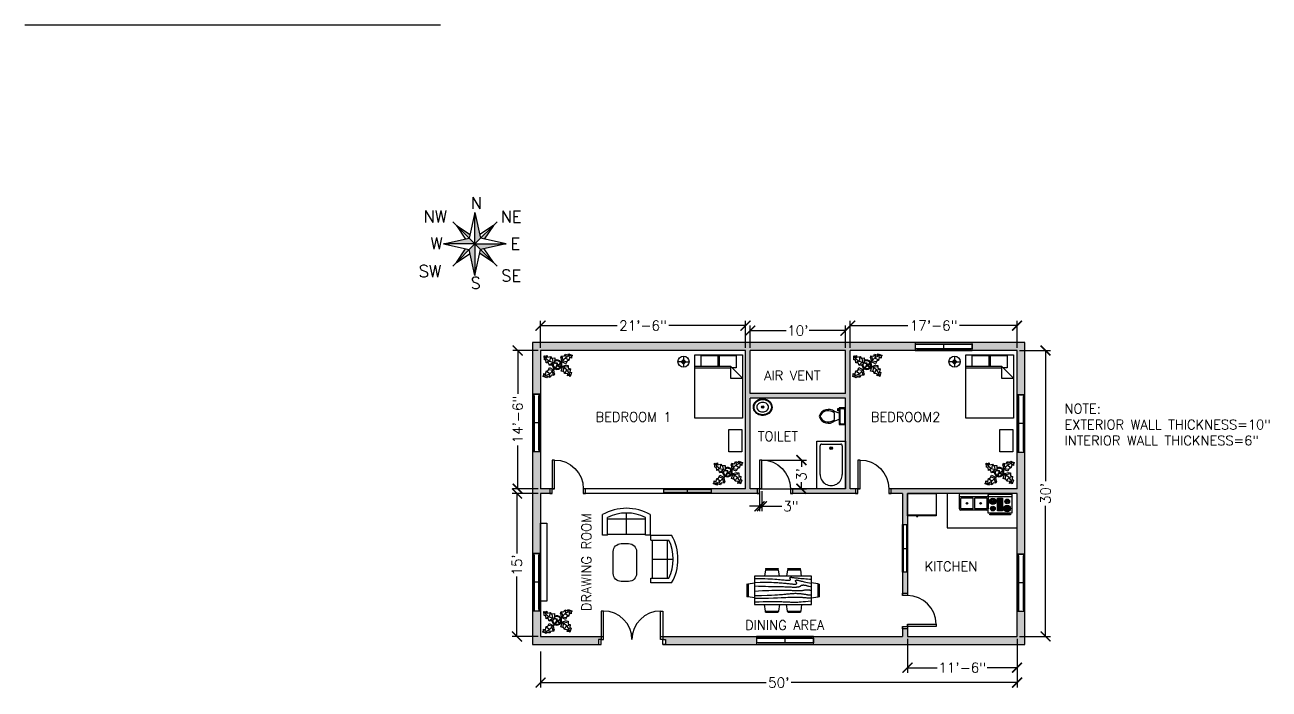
# Model space of a CAD drawing. Header units: inches. Extents: x 1728 to 5553, y 702 to 2048.
# Drawn here: x 1728 to 3295, y 702 to 1538 of the extents above; entities that cross this region are included whole.
import ezdxf

# ---------------------------------------------------------------- set-up
doc = ezdxf.new("R2010")
doc.units = ezdxf.units.IN
doc.layers.get('0').update_dxf_attribs({"color": 250})
for name, color, linetype in [('blocks', 4, 'Continuous'), ('dimensions', 1, 'Continuous'), ('door', 6, 'Continuous'), ('text', 2, 'Continuous'), ('window', 40, 'Continuous')]:
    doc.layers.add(name, color=color, linetype=linetype)
doc.styles.get("Standard").update_dxf_attribs({"font": 'simplex.shx'})
doc.dimstyles.new('DIM', dxfattribs={"dimscale": 5, "dimtxt": 2.5, "dimasz": 2.5, "dimexe": 1.25, "dimexo": 0.625, "dimtad": 0, "dimlunit": 4, "dimtxsty": 'Standard', "dimblk": 'ARCHTICK', "dimcen": 2.5, "dimadec": 0, "dimazin": 0, "dimtfac": 1, "dimtmove": 0, "dimatfit": 3, "dimfxl": 1, "dimarcsym": 0})

# ---------------------------------------------------------------- blocks, each defined once
blk = doc.blocks.new('door1')
at = {"layer": 'door'}
for points in [[(-6, 42), (-3, 42), (-3, 6), (-6, 6)], [(-45, 6), (-42, 6), (-42, 0), (-45, 0)], [(-3, 6), (0, 6), (0, 0), (-3, 0)]]:
    blk.add_lwpolyline(points, close=True, dxfattribs=at)
blk.add_arc((-6, 6), 36, 90, 180, dxfattribs=at)
blk = doc.blocks.new('door2')
at = {"layer": 'door'}
for points in [[(-78, 42), (-81, 42), (-81, 6), (-78, 6)], [(-6, 42), (-3, 42), (-3, 6), (-6, 6)], [(-81, 6), (-84, 6), (-84, 0), (-81, 0)], [(-3, 6), (0, 6), (0, 0), (-3, 0)]]:
    blk.add_lwpolyline(points, close=True, dxfattribs=at)
for centre, start, end in [((-78, 6), 0, 90), ((-6, 6), 90, 180)]:
    blk.add_arc(centre, 36, start, end, dxfattribs=at)
blk = doc.blocks.new('win2')
at = {"layer": 'window'}
for p, q in [((-70, 8), (-72, 8)), ((-72, 8), (0, 8)), ((0, 2), (-72, 2)), ((-36, 2), (-36, 8)), ((0, 8), (0, 2))]:
    blk.add_line(p, q, dxfattribs=at)
blk.add_lwpolyline([(-72, 0), (0, 0), (0, 10), (-72, 10)], close=True, dxfattribs=at)
for points in [[(-2, 8), (-70, 8)], [(-70, 2), (-2, 2)]]:
    blk.add_lwpolyline(points, dxfattribs=at)
blk = doc.blocks.new('win1')
at = {"layer": 'window'}
for p, q in [((-59, 5), (-60, 5)), ((-59, 1), (-60, 1)), ((-30, 1), (-30, 5)), ((-1, 5), (0, 5)), ((-1, 1), (0, 1))]:
    blk.add_line(p, q, dxfattribs=at)
blk.add_lwpolyline([(-60, 6), (0, 6), (0, 0), (-60, 0)], close=True, dxfattribs=at)
for points in [[(-59, 5), (-1, 5)], [(-1, 1), (-59, 1)]]:
    blk.add_lwpolyline(points, dxfattribs=at)
blk = doc.blocks.new('Toilet - top')
for p, q in [((-10, -8.5), (-8, -8.5)), ((-10, -9.5), (-10, -8.5)), ((-7, -9.5), (-10, -9.5)), ((-8, -8.5), (-8, -8)), ((-7, -8), (-7, -9.5)), ((-4, -8), (-6, -14)), ((4, -14), (-4, -14)), ((4, -8), (6, -14)), ((9.5, -6), (9.5, -2))]:
    blk.add_line(p, q)
blk.add_lwpolyline([(10.5, -8), (10.5, 0), (-10.5, 0), (-10.5, -8)], close=True)
for points in [[(-9.5, -2), (-9.5, -6)], [(8.5, -1), (-8.5, -1)], [(-8.5, -7), (8.5, -7)]]:
    blk.add_lwpolyline(points)
for centre, radius, start, end in [((-8.6, -1.9), 0.884, 81.8699, 188.1301), ((-8.6, -6.1), 0.884, 171.8699, 278.1301), ((3.5, -21.6), 12.2, 141.4691, 247.9714), ((4.2, -21.8), 11.3, 136.3677, 238.9468), ((-3.5, -21.6), 12.2, 292.0284, 38.5307), ((-4.2, -21.8), 11.3, 301.053, 43.6321), ((8.6, -1.9), 0.884, 351.8699, 98.1301), ((8.6, -6.1), 0.884, 261.8699, 8.1301), ((0, -27.9), 4, 245.7318, 294.2682), ((0, -29), 4, 254.8605, 285.1395)]:
    blk.add_arc(centre, radius, start, end)
blk = doc.blocks.new('Sink - Oval top')
for p, q in [((-1, 0), (1, 0)), ((0, 1), (0, -1))]:
    blk.add_line(p, q)
at = {"linetype": 'Continuous'}
for points in [[(-12.2, 0.4, 0.117634), (-11.5, -3.4, 0.104469), (-8.9, -6.8, 0.090016), (-5.1, -9.1, 0.08192), (-0.3, -10, 0.08192), (4.5, -9.4, 0.090016), (8.4, -7.4, 0.104469), (11.2, -4.1, 0.117634), (12.2, -0.4, 0.117634), (11.5, 3.4, 0.104469), (8.9, 6.8, 0.090016), (5.1, 9.1, 0.08192), (0.3, 10, 0.08192), (-4.5, 9.4, 0.090016), (-8.4, 7.4, 0.104469), (-11.2, 4.1, 0.117634)], [(-11.3, 0.2, 0.118622), (-10.5, -3.3, 0.104678), (-8.1, -6.4, 0.089562), (-4.5, -8.4, 0.081185), (-0.1, -9.2, 0.081185), (4.3, -8.5, 0.089562), (7.9, -6.6, 0.104678), (10.4, -3.5, 0.118622), (11.3, -0.2, 0.118622), (10.5, 3.3, 0.104678), (8.1, 6.4, 0.089562), (4.5, 8.4, 0.081185), (0.1, 9.2, 0.081185), (-4.3, 8.5, 0.089562), (-7.9, 6.6, 0.104678), (-10.4, 3.5, 0.118622)], [(-7.4, 0.1, 0.118283), (-6.9, -2.2, 0.104607), (-5.3, -4.2, 0.089718), (-3, -5.5, 0.081436), (-0.1, -6, 0.081436), (2.8, -5.6, 0.089718), (5.2, -4.3, 0.104607), (6.9, -2.3, 0.118283), (7.4, -0.1, 0.118283), (6.9, 2.2, 0.104607), (5.3, 4.2, 0.089718), (3, 5.5, 0.081436), (0.1, 6, 0.081436), (-2.8, 5.6, 0.089718), (-5.2, 4.3, 0.104607), (-6.9, 2.3, 0.118283)]]:
    blk.add_lwpolyline(points, format="xyb", close=True, dxfattribs=at)
for radius in [1.5, 1]:
    blk.add_circle((0, 0), radius)
blk = doc.blocks.new('Dining Set - 36 x 72 in.')
at = {"linetype": 'Continuous'}
for p, q in [((36, 18), (-36, 18)), ((-36, 18), (-36, -18)), ((-22.2343, 26.00059), (-23.4847, 17.99762)), ((-22.2304, 26), (-5.7608, 26)), ((-22, 27.5), (-22.1562, 26.50042)), ((-5.8416, 26.5), (-22.1534, 26.5)), ((-22, 27.5), (-6, 27.5)), ((-5.8437, 26.49966), (-6, 27.5)), ((-4.5152, 17.99762), (-5.7655, 25.99926)), ((5.7657, 26.00059), (4.5153, 17.99762)), ((5.7696, 26), (22.2392, 26)), ((6, 27.5), (5.8438, 26.50042)), ((22.1584, 26.5), (5.8466, 26.5)), ((6, 27.5), (22, 27.5)), ((22.1563, 26.49966), (22, 27.5)), ((23.4848, 17.99762), (22.2345, 25.99926)), ((36, -18), (36, 18)), ((-45.5, 8), (-44.5004, 8.15617)), ((-45.5, 8), (-45.5, -8)), ((-44.5, -8.15843), (-44.5, 8.15338)), ((-44.0006, 8.23428), (-35.9976, 9.48474)), ((-44, 8.23041), (-44, -8.23915)), ((44.0006, 8.23428), (35.9976, 9.48474)), ((44, 8.23041), (44, -8.23915)), ((44.5, -8.15843), (44.5, 8.15338)), ((45.5, 8), (44.5005, 8.15617)), ((45.5, 8), (45.5, -8)), ((-44.4997, -8.15631), (-45.5, -8)), ((-35.9976, -9.48476), (-43.9993, -8.2345)), ((35.9976, -9.48476), (43.9993, -8.2345)), ((44.4997, -8.15631), (45.5, -8)), ((-36, -18), (36, -18)), ((-22.2343, -26.0006), (-23.4847, -17.99762)), ((-22.2304, -26), (-5.7608, -26)), ((-22, -27.5), (-22.1562, -26.50044)), ((-5.8416, -26.5), (-22.1534, -26.5)), ((-22, -27.5), (-6, -27.5)), ((-5.8437, -26.49967), (-6, -27.5)), ((-4.5152, -17.99762), (-5.7655, -25.99928)), ((5.7657, -26.0006), (4.5153, -17.99762)), ((5.7696, -26), (22.2392, -26)), ((6, -27.5), (5.8438, -26.50044)), ((22.1584, -26.5), (5.8466, -26.5)), ((6, -27.5), (22, -27.5)), ((22.1563, -26.49967), (22, -27.5)), ((23.4848, -17.99762), (22.2345, -25.99928))]:
    blk.add_line(p, q, dxfattribs=at)
for points in [[(-36, 15), (-31.1772, 14.97754), (-26.8079, 14.91406), (-22.8538, 14.81543), (-19.276, 14.6875), (-16.0362, 14.53613), (-13.0957, 14.36718), (-10.4159, 14.18652), (-7.9583, 14), (-5.6904, 13.81315), (-3.6035, 13.63021), (-1.6954, 13.45508), (0.0365, 13.29166), (1.5945, 13.14388), (2.9811, 13.01562), (4.1988, 12.9108), (5.25, 12.83333), (6.1393, 12.78613), (6.8802, 12.76823), (7.4883, 12.77767), (7.9792, 12.8125), (8.3685, 12.87077), (8.6719, 12.95052), (8.9049, 13.0498), (9.0833, 13.16666), (9.2205, 13.29899), (9.3216, 13.44401), (9.3895, 13.59879), (9.4271, 13.76041), (9.4373, 13.92594), (9.4232, 14.09245), (9.3875, 14.257), (9.3333, 14.41666), (9.2638, 14.56917), (9.1836, 14.71484), (9.0975, 14.85465), (9.0104, 14.98958), (8.9272, 15.1206), (8.8529, 15.2487), (8.7922, 15.37483), (8.75, 15.5), (8.7305, 15.62467), (8.7344, 15.74739), (8.7617, 15.86621), (8.8125, 15.97916), (8.8867, 16.08431), (8.9844, 16.17968), (9.1055, 16.26334), (9.25, 16.33333), (9.4189, 16.38802), (9.6172, 16.42708), (9.8506, 16.45052), (10.125, 16.45833), (10.4463, 16.45052), (10.8203, 16.42708), (11.2529, 16.38802), (11.75, 16.33333), (12.3184, 16.26318), (12.9694, 16.17838), (13.7151, 16.07991), (14.5677, 15.96875), (15.5395, 15.84586), (16.6426, 15.71224), (17.8893, 15.56884), (19.2917, 15.41666), (20.859, 15.25667), (22.5879, 15.08984), (24.4721, 14.91715), (26.5052, 14.73958), (28.6809, 14.5581), (30.9929, 14.3737), (33.4347, 14.18733), (36, 14)], [(-36, 10), (-28.9766, 10.14274), (-23.1725, 10.20442), (-18.4241, 10.19775), (-14.5677, 10.13541), (-11.4399, 10.03011), (-8.877, 9.89453), (-6.7154, 9.74137), (-4.7917, 9.58333), (-2.9698, 9.43082), (-1.2246, 9.28515), (0.4415, 9.14534), (2.026, 9.01041), (3.5266, 8.87939), (4.9408, 8.7513), (6.266, 8.62516), (7.5, 8.5), (8.6411, 8.37549), (9.6914, 8.2539), (10.6538, 8.13818), (11.5312, 8.03125), (12.3267, 7.93603), (13.043, 7.85547), (13.6831, 7.79248), (14.25, 7.75), (14.7471, 7.7303), (15.1797, 7.73307), (15.5537, 7.75732), (15.875, 7.80208), (16.1494, 7.86637), (16.3828, 7.94922), (16.5811, 8.04964), (16.75, 8.16666), (16.8944, 8.29915), (17.0143, 8.44531), (17.1089, 8.60319), (17.1771, 8.77083), (17.218, 8.94629), (17.2305, 9.1276), (17.2137, 9.31282), (17.1667, 9.5), (17.0895, 9.6875), (16.987, 9.875), (16.8649, 10.0625), (16.7292, 10.25), (16.5856, 10.4375), (16.4401, 10.625), (16.2985, 10.8125), (16.1667, 11), (16.05, 11.18733), (15.9518, 11.3737), (15.8752, 11.5581), (15.8229, 11.73958), (15.798, 11.91715), (15.8034, 12.08984), (15.842, 12.25667), (15.9167, 12.41666), (16.0295, 12.56836), (16.1784, 12.70833), (16.3605, 12.83268), (16.5729, 12.9375), (16.8127, 13.01888), (17.0768, 13.07291), (17.3625, 13.0957), (17.6667, 13.08333), (17.9894, 13.03312), (18.3418, 12.94726), (18.7382, 12.82918), (19.1927, 12.68229), (19.7195, 12.51001), (20.3327, 12.31575), (21.0465, 12.10294), (21.875, 11.875), (22.8357, 11.63354), (23.959, 11.37304), (25.2786, 11.08618), (26.8282, 10.76562), (28.6414, 10.40405), (30.752, 9.99414), (33.1936, 9.52856), (36, 9)], [(-36, 5.5), (-30.7157, 5.3348), (-26.069, 5.20963), (-21.9946, 5.11767), (-18.4271, 5.05208), (-15.3009, 5.00602), (-12.5508, 4.97265), (-10.1112, 4.94515), (-7.9167, 4.91666), (-5.909, 4.88167), (-4.0586, 4.83984), (-2.3429, 4.79215), (-0.7396, 4.73958), (0.7739, 4.6831), (2.22, 4.6237), (3.6213, 4.56233), (5, 4.5), (6.373, 4.43782), (7.7344, 4.3776), (9.0723, 4.32129), (10.375, 4.27083), (11.6309, 4.22819), (12.8281, 4.19531), (13.9551, 4.17415), (15, 4.16666), (15.954, 4.17448), (16.819, 4.19791), (17.6001, 4.23698), (18.3021, 4.29166), (18.9299, 4.36198), (19.4883, 4.44791), (19.9823, 4.54948), (20.4167, 4.66666), (20.7969, 4.79899), (21.1302, 4.94401), (21.4245, 5.09879), (21.6875, 5.26041), (21.9271, 5.42594), (22.1511, 5.59245), (22.3672, 5.757), (22.5834, 5.91666), (22.8065, 6.06868), (23.0404, 6.21093), (23.2879, 6.34147), (23.5521, 6.45833), (23.8358, 6.55957), (24.142, 6.64323), (24.4735, 6.70735), (24.8334, 6.75), (25.2235, 6.76969), (25.642, 6.76692), (26.0858, 6.74267), (26.5521, 6.69791), (27.0379, 6.63362), (27.5404, 6.55078), (28.0565, 6.45036), (28.5834, 6.33333), (29.1242, 6.19987), (29.7071, 6.04687), (30.3661, 5.87044), (31.1354, 5.66666), (32.0493, 5.43164), (33.142, 5.16146), (34.4475, 4.85221), (36, 4.5)], [(-36, -1), (-30.7915, -0.6591), (-26.0195, -0.38216), (-21.6519, -0.16284), (-17.6563, 0.00521), (-14.0005, 0.12833), (-10.6523, 0.21289), (-7.5796, 0.26522), (-4.75, 0.29166), (-2.134, 0.29793), (0.2878, 0.28711), (2.5317, 0.26163), (4.6146, 0.22396), (6.5529, 0.17651), (8.3633, 0.12174), (10.0623, 0.06209), (11.6667, 0), (13.1899, -0.06201), (14.6341, -0.1211), (15.9982, -0.17432), (17.2813, -0.21875), (18.4823, -0.25147), (19.6003, -0.26953), (20.6343, -0.27002), (21.5834, -0.25), (22.4481, -0.20768), (23.2357, -0.14584), (23.9549, -0.06836), (24.6146, 0.02083), (25.2235, 0.11784), (25.7904, 0.21875), (26.3241, 0.31966), (26.8334, 0.41666), (27.3265, 0.50618), (27.8099, 0.58593), (28.2894, 0.65397), (28.7709, 0.70833), (29.2601, 0.74707), (29.763, 0.76823), (30.2855, 0.76985), (30.8334, 0.75), (31.4088, 0.70784), (31.9994, 0.64713), (32.589, 0.57275), (33.1615, 0.48958), (33.7008, 0.4025), (34.1908, 0.3164), (34.6153, 0.23616), (34.9584, 0.16666), (35.2099, 0.11165), (35.3848, 0.07031), (35.504, 0.04069), (35.5886, 0.02083), (35.6594, 0.00879), (35.7377, 0.0026), (35.8442, 0.00032), (36, 0)], [(-36, -6.5), (-27.1843, -6.31267), (-20.084, -6.1263), (-14.469, -5.9419), (-10.1094, -5.76042), (-6.7752, -5.58285), (-4.2363, -5.41016), (-2.2629, -5.24333), (-0.625, -5.08334), (0.8708, -4.93099), (2.2715, -4.78646), (3.5872, -4.64974), (4.8281, -4.52084), (6.0046, -4.39974), (7.127, -4.28646), (8.2053, -4.18099), (9.25, -4.08334), (10.2705, -3.99382), (11.2734, -3.91407), (12.2647, -3.84603), (13.25, -3.79167), (14.2354, -3.75293), (15.2266, -3.73177), (16.2295, -3.73015), (17.25, -3.75), (18.2912, -3.79248), (19.3451, -3.85547), (20.4009, -3.93604), (21.4479, -4.03125), (22.4754, -4.13819), (23.4727, -4.25391), (24.4289, -4.37549), (25.3334, -4.5), (26.1785, -4.62492), (26.9694, -4.74935), (27.7145, -4.87281), (28.4219, -4.99479), (29.1, -5.11483), (29.7572, -5.23242), (30.4016, -5.34709), (31.0417, -5.45834), (31.6837, -5.56437), (32.3262, -5.65821), (32.9658, -5.73153), (33.599, -5.77604), (34.2224, -5.78345), (34.8327, -5.74545), (35.4264, -5.65373), (36, -5.5)], [(-36, -10), (-26.4022, -9.81299), (-18.4675, -9.62891), (-11.9839, -9.45069), (-6.7396, -9.28125), (-2.5226, -9.12354), (0.8789, -8.98047), (3.6769, -8.85498), (6.0833, -8.75), (8.2767, -8.66765), (10.3021, -8.60677), (12.1712, -8.56543), (13.8958, -8.54167), (15.4876, -8.53353), (16.9583, -8.53907), (18.3197, -8.55632), (19.5834, -8.58334), (20.7616, -8.61841), (21.8685, -8.66081), (22.9188, -8.71004), (23.9271, -8.76563), (24.9081, -8.82707), (25.8763, -8.89388), (26.8465, -8.96558), (27.8334, -9.04167), (28.8474, -9.12118), (29.8828, -9.20117), (30.93, -9.27824), (31.9792, -9.34896), (33.0205, -9.40991), (34.0443, -9.45768), (35.0407, -9.48885), (36, -9.5)], [(-36, -14.5), (-30.0881, -14.33513), (-25.0332, -14.21224), (-20.7312, -14.12647), (-17.0781, -14.07292), (-13.97, -14.04671), (-11.3027, -14.04297), (-8.9724, -14.05681), (-6.875, -14.08334), (-4.9224, -14.11833), (-3.0905, -14.16016), (-1.3709, -14.20785), (0.2448, -14.26042), (1.7647, -14.3169), (3.1973, -14.3763), (4.5507, -14.43767), (5.8333, -14.5), (7.0554, -14.5621), (8.235, -14.62175), (9.3922, -14.67652), (10.5469, -14.72396), (11.7192, -14.76164), (12.929, -14.78711), (14.1965, -14.79794), (15.5417, -14.79167), (16.9933, -14.76424), (18.6152, -14.70508), (20.4804, -14.60197), (22.6615, -14.44271), (25.2312, -14.21509), (28.2624, -13.9069), (31.8277, -13.50594), (36, -13)]]:
    blk.add_lwpolyline(points, dxfattribs=at)
blk = doc.blocks.new('Sofa - Roundback Loveseat 5 ft.')
at = {"linetype": 'Continuous'}
for p, q in [((-24, -33.99998), (-24, -11.46958)), ((-23.9998, -13.38178), (23.99986, -13.38178)), ((0, -32.44198), (0, -5.99998)), ((24.00004, -33.99998), (24.00004, -11.46958)), ((-24, -32.44198), (24.00004, -32.44198))]:
    blk.add_line(p, q, dxfattribs=at)
for points in [[(-24, -33.99998), (-30, -33.99998), (-30, -7.99998)], [(30.00004, -7.99998), (30.00004, -33.99998), (24.00004, -33.99998)]]:
    blk.add_lwpolyline(points, dxfattribs=at)
for centre, radius, start, end in [((0, -60.24998), 60.24998, 60.13715, 119.8628), ((0, -61.38438), 55.38444, 64.32083, 115.6792)]:
    blk.add_arc(centre, radius, start, end, dxfattribs=at)
blk = doc.blocks.new('Range-Oven - 30 in top')
for p, q in [((0, -3), (30, -3)), ((12, -6), (18, -6)), ((13, -20), (13, -6)), ((14, -6), (14, -20)), ((15, -20), (15, -6)), ((16, -6), (16, -20)), ((17, -20), (17, -6)), ((6, -24), (6, -25)), ((8, -25), (8, -24)), ((18, -20), (12, -20)), ((22, -25), (22, -24)), ((24, -24), (24, -25))]:
    blk.add_line(p, q)
for points in [[(0, -24), (0, 0), (30, 0), (30, -24)], [(12, -21), (12, -5), (18, -5), (18, -21)], [(2, -26), (2, -25), (28, -25), (28, -26)]]:
    blk.add_lwpolyline(points, close=True)
for centre, radius in [((6, -9), 4), ((6, -9), 3), ((6, -18), 3), ((6, -9), 2), ((6, -9), 1), ((24, -18), 4), ((24, -9), 3), ((24, -18), 3), ((24, -9), 2), ((24, -9), 1), ((6, -18), 2), ((6, -18), 1), ((24, -18), 2), ((24, -18), 1)]:
    blk.add_circle(centre, radius)
blk = doc.blocks.new('Refrigerator-2 door - 36 in top')
for p, q in [((0, -26.999999), (36, -26.999999)), ((11, -27.999999), (11, -28.999999)), ((11, -28.999999), (13, -28.999999)), ((12, -26.999999), (12, -28.999999)), ((13, -28.999999), (13, -27.999999))]:
    blk.add_line(p, q)
blk.add_lwpolyline([(0, -27.999999), (0, 0), (36, 0), (36, -27.999999)], close=True)
blk = doc.blocks.new('Sink-double - 36 in top')
for p, q in [((-18, -4), (18, -4)), ((-0.75, -18.5), (-0.75, -6.5)), ((0.75, -6.5), (0.75, -18.5))]:
    blk.add_line(p, q)
for points in [[(-16.5, 0), (16.5, 0)], [(-18, -19.5), (-18, -1.5)], [(-16.5, -18.5), (-16.5, -6.5)], [(-15.5, -5.5), (-1.75, -5.5)], [(1.75, -5.5), (15.5, -5.5)], [(16.5, -6.5), (16.5, -18.5)], [(18, -1.5), (18, -19.5)], [(16.5, -21), (-16.5, -21)], [(-1.75, -19.5), (-15.5, -19.5)], [(15.5, -19.5), (1.75, -19.5)]]:
    blk.add_lwpolyline(points)
for centre, radius in [((-8.5, -12.5), 1), ((-8.5, -12.5), 0.5), ((8.5, -12.5), 1), ((8.5, -12.5), 0.5)]:
    blk.add_circle(centre, radius)
for centre, radius, start, end in [((-16.5, -1.5), 1.5, 90, 180), ((16.5, -1.5), 1.5, 0, 90), ((-15.5, -6.5), 1, 90, 180), ((-1.75, -6.5), 1, 0, 90), ((1.75, -6.5), 1, 90, 180), ((15.5, -6.5), 1, 0, 90), ((-16.5, -19.5), 1.5, 180, 270), ((-15.5, -18.5), 1, 180, 270), ((-1.75, -18.5), 1, 270, 0), ((1.75, -18.5), 1, 180, 270), ((15.5, -18.5), 1, 270, 0), ((16.5, -19.5), 1.5, 270, 0)]:
    blk.add_arc(centre, radius, start, end)
blk = doc.blocks.new('Bed - Queen')
at = {"linetype": 'Continuous'}
for p, q in [((0, -80.00003), (0, 0)), ((0, 0), (59.99999, 0)), ((59.99999, 0), (59.99999, -80.00003)), ((0, -14.4), (44.8, -14.4)), ((7.99999, -1.2), (28.79998, -1.2)), ((7.99999, -14.4), (7.99999, -1.2)), ((28.79998, -1.2), (28.79998, -14.4)), ((31.19999, -1.2), (51.99999, -1.2)), ((31.19999, -14.4), (31.19999, -1.2)), ((59.99999, -29.6), (44.8, -14.4)), ((44.8, -14.4), (44.8, -29.6)), ((51.99999, -1.2), (51.99999, -16.4)), ((44.8, -16.8), (0, -16.8)), ((44.8, -29.6), (59.99999, -29.6)), ((51.99999, -16.4), (46.79936, -16.4)), ((59.99999, -80.00003), (0, -80.00003))]:
    blk.add_line(p, q, dxfattribs=at)
blk = doc.blocks.new('Lamp - Table')
at = {"linetype": 'Continuous'}
for p, q in [((-1, 0), (-7, 0)), ((0, 3), (-3, 0)), ((-3, 0), (0, -3)), ((0, 7), (0, 1)), ((3, 0), (0, 3)), ((0, -3), (3, 0)), ((1, 0), (7, 0)), ((0, -1), (0, -7))]:
    blk.add_line(p, q, dxfattribs=at)
for radius in [7, 1]:
    blk.add_circle((0, 0), radius, dxfattribs=at)
blk = doc.blocks.new('Bath Tub - 26 x 60 in.')
for p, q in [((8, -18), (10, -18)), ((9, -17), (9, -19))]:
    blk.add_line(p, q)
blk.add_lwpolyline([(0, -36), (0, 0), (60, 0), (60, -36)], close=True)
for points in [[(4, -30), (4, -6)], [(6, -4), (42, -4)], [(42, -32), (6, -32)]]:
    blk.add_lwpolyline(points)
for radius in [1.5, 1]:
    blk.add_circle((9, -18), radius)
for centre, radius, start, end in [((5.75, -5.75), 1.77, 81.8699, 188.1301), ((42, -18), 14, 270, 90), ((5.75, -30.25), 1.77, 171.8699, 278.1301)]:
    blk.add_arc(centre, radius, start, end)
blk = doc.blocks.new('Plant - Rubber or Philodendron')
at = {"linetype": 'Continuous'}
for p, q in [((-16.2005, 11.4774), (-13.9899, 8.1064)), ((-16.2005, 11.4774), (-14.8639, 10.7964)), ((-16.0159, 6.3329), (-16.2005, 11.4774)), ((-14.0069, 5.8704), (-16.0159, 6.3329)), ((-15.3434, 6.5514), (-13.9984, 6.9884)), ((-14.8639, 10.7964), (-12.6195, 11.8975)), ((-13.5868, 2.2894), (-14.0069, 5.8704)), ((-13.9899, 8.1064), (-9.5434, 4.7185)), ((-10.6784, 2.491), (-13.5868, 2.2894)), ((-13.3174, 8.325), (-13.0735, 11.0065)), ((-13.1329, 3.1804), (-10.6614, 4.727)), ((-12.6195, 11.8975), (-12.1909, 9.4345)), ((-12.1909, 9.4345), (-8.3829, 10.3)), ((-9.5858, -0.8715), (-10.6784, 2.491)), ((-9.5434, 4.7185), (-4.1917, 2.9888)), ((-9.1318, 0.0195), (-5.9793, 2.9025)), ((-8.8369, 9.409), (-9.0894, 5.6095)), ((-8.3829, 10.3), (-7.0549, 8.501)), ((-7.1228, -0.443), (-3.5248, 2.2131)), ((-7.0549, 8.501), (-3.0284, 8.6941)), ((-4.8529, 4.012), (-5.7184, 7.82)), ((-3.5248, 2.2131), (-3.3011, 2.4355)), ((-3.3011, 2.4355), (-0.5306, 1.7947)), ((-3.0284, 8.6941), (-3.0709, 3.1041)), ((-3.0709, 3.1041), (0.0797, 2.3163)), ((-0.5306, 1.7947), (-0.2255, -0.5527)), ((-0.5306, 1.7947), (-0.5306, 1.7947)), ((0.0797, 2.3163), (0.4866, -0.031)), ((0.4866, -0.031), (2.1141, 0.2298)), ((2.1141, 0.2298), (5.4346, 3.9146)), ((6.1032, 3.6844), (2.8262, -0.031)), ((4.6914, 8.8812), (5.3859, 11.2828)), ((4.6914, 8.8812), (5.5014, 4.4831)), ((5.3859, 11.2828), (8.8871, 10.7908)), ((5.4346, 3.9146), (5.5014, 4.4831)), ((5.9878, 10.4842), (7.1971, 6.3869)), ((11.1089, 1.1958), (6.1032, 3.6844)), ((10.3916, 8.7942), (6.2847, 4.4028)), ((7.7005, 4.8881), (11.5025, 3.9967)), ((8.8871, 10.7908), (9.9809, 13.4933)), ((9.9809, 13.4933), (13.3837, 12.301)), ((15.3859, 11.3055), (10.3916, 8.7942)), ((10.5828, 12.6946), (10.8893, 9.7953)), ((14.2977, 6.1031), (10.9934, 7.9956)), ((12.7005, 4.8994), (11.1089, 1.1958)), ((14.8995, 5.3044), (12.7005, 4.8994)), ((13.3837, 12.301), (14.68, 13.9039)), ((14.5816, 13.2037), (14.3848, 11.8033)), ((14.68, 13.9039), (19.3848, 11.8146)), ((15.7909, 9.1065), (14.8995, 5.3044)), ((15.2875, 10.6053), (17.5907, 9.2105)), ((19.3848, 11.8146), (15.3859, 11.3055)), ((18.1925, 8.4119), (15.7909, 9.1065)), ((19.3848, 11.8146), (18.1868, 10.9119)), ((18.1868, 10.9119), (18.1925, 8.4119)), ((-18.008, -14.1781), (-16.8101, -13.2754)), ((-18.008, -14.1781), (-14.0091, -13.669)), ((-13.3032, -16.2674), (-18.008, -14.1781)), ((-16.8157, -10.7754), (-14.4141, -11.4699)), ((-16.8101, -13.2754), (-16.8157, -10.7754)), ((-13.9107, -12.9688), (-16.2139, -11.574)), ((-14.4141, -11.4699), (-13.5228, -7.6679)), ((-14.0091, -13.669), (-9.0148, -11.1577)), ((-13.5228, -7.6679), (-11.3237, -7.2629)), ((-12.0069, -14.6645), (-13.3032, -16.2674)), ((-13.2048, -15.5672), (-13.008, -14.1668)), ((-12.921, -8.4665), (-9.6166, -10.359)), ((-8.6042, -15.8568), (-12.0069, -14.6645)), ((-11.3237, -7.2629), (-9.7321, -3.5593)), ((-6.3237, -7.2516), (-10.1257, -6.3602)), ((-9.7321, -3.5593), (-4.7264, -6.0479)), ((-7.1228, -0.443), (-9.5858, -0.8715)), ((-9.206, -15.0581), (-9.5126, -12.1588)), ((-9.0148, -11.1577), (-4.9047, -6.8122)), ((-7.5103, -13.1543), (-8.6042, -15.8568)), ((-4.0092, -13.6463), (-7.5103, -13.1543)), ((-4.611, -12.8477), (-5.8203, -8.7504)), ((-2.019, -3.6148), (-4.7264, -6.0479)), ((-4.1246, -6.8466), (-4.0579, -6.2781)), ((-3.3146, -11.2447), (-4.1246, -6.8466)), ((-4.0579, -6.2781), (-0.9375, -3.1608)), ((-3.3146, -11.2447), (-4.0092, -13.6463)), ((-2.019, -3.6148), (-0.2255, -0.5527)), ((-0.9375, -3.1608), (0.5883, -0.8135)), ((0.5883, -0.8135), (2.2447, -2.0916)), ((2.8262, -0.031), (1.3003, -0.5527)), ((1.3003, -0.5527), (2.4193, -1.4655)), ((2.2447, -2.0916), (6.7108, -2.6626)), ((2.4193, -1.4655), (6.895, -2.1175)), ((4.943, -7.9659), (6.7108, -2.6626)), ((8.8321, -9.0266), (4.943, -7.9659)), ((11.6605, -0.5413), (6.895, -2.1175)), ((12.3677, -6.1981), (7.219, -2.6772)), ((8.125, -4.0768), (7.7715, -7.9659)), ((8.3544, -2.7453), (13.1973, -2.1704)), ((9.5392, -11.1479), (8.8321, -9.0266)), ((13.4283, -11.5015), (9.5392, -11.1479)), ((10.2463, -10.4408), (11.6605, -6.9053)), ((11.6605, -0.5413), (14.1354, -0.8948)), ((15.5496, -10.7943), (12.3677, -6.1981)), ((13.0748, -13.9763), (13.4283, -11.5015)), ((15.5496, -13.6228), (13.0748, -13.9763)), ((16.2567, -5.8446), (13.4283, -6.5517)), ((14.8425, -10.7943), (13.7819, -13.2692)), ((14.1354, -0.8948), (14.1354, -4.4304)), ((14.1354, -4.4304), (16.9638, -5.1375)), ((16.6103, -14.6834), (15.5496, -10.7943)), ((16.6103, -14.6834), (15.5496, -13.6228)), ((17.3174, -9.7337), (15.9032, -9.7337)), ((16.9638, -5.1375), (16.2567, -8.673)), ((16.2567, -8.673), (18.0245, -9.7337)), ((18.0245, -9.7337), (16.6103, -14.6834))]:
    blk.add_line(p, q, dxfattribs=at)
for centre, radius, start, end in [((0.0308, 0.1664), 6, 178.6147, 235.1169), ((0.0308, 0.1664), 5, 168.1647, 238.6725), ((0, 0), 6.1275, 34.37569, 120.1028), ((-0.0601, -0.2075), 5.2461, 33.82192, 124.9414), ((-0.2664, 0.1682), 5.2775, 338.4094, 20.03007), ((-0.098, 0.1364), 6.1288, 341.2017, 26.09184), ((-0.0234, 0.3825), 6.1492, 242.5812, 331.2714), ((-0.1102, 0.4886), 5.2883, 247.3711, 327.472)]:
    blk.add_arc(centre, radius, start, end, dxfattribs=at)
blk = doc.blocks.new('_ArchTick')
at = {"color": 0, "linetype": 'ByBlock', "const_width": 0.15}
blk.add_lwpolyline([(-0.5, -0.5), (0.5, 0.5)], dxfattribs=at)
blk = doc.blocks.new('*D18')
at = {"layer": 'Defpoints', "color": 0, "transparency": 16777216}
for p in [(2377.8, 1128.1), (2349, 954.1), (2377.8, 954.1)]:
    blk.add_point(p, dxfattribs=at)
at = {"layer": 'dimensions', "color": 0, "lineweight": -2, "transparency": 16777216}
for p, q in [((2374.6, 1128.1), (2342.7, 1128.1)), ((2349, 1128.1), (2349, 1073.7)), ((2349, 954.1), (2349, 1008.6)), ((2374.6, 954.1), (2342.7, 954.1))]:
    blk.add_line(p, q, dxfattribs=at)
at = {"layer": 'dimensions', "color": 0, "lineweight": -2, "transparency": 16777216, "xscale": 12.5, "yscale": 12.5, "zscale": 12.5}
for p, rotation in [((2349, 1128.1), 90), ((2349, 954.1), 270)]:
    blk.add_blockref('_ArchTick', p, dxfattribs=dict(at, rotation=rotation))
at = {"layer": 'dimensions', "color": 0, "transparency": 16777216, "insert": (2349, 1041.1), "char_height": 12.5, "attachment_point": 5, "rotation": 90}
blk.add_mtext('14\'-6"', dxfattribs=at)
blk = doc.blocks.new('*D19')
at = {"layer": 'Defpoints', "color": 0, "transparency": 16777216}
for p in [(2977.8, 1128.1), (2977.8, 768.1), (3013.7, 768.1)]:
    blk.add_point(p, dxfattribs=at)
at = {"layer": 'dimensions', "color": 0, "lineweight": -2, "transparency": 16777216}
for p, q in [((2980.9, 1128.1), (3019.9, 1128.1)), ((3013.7, 1128.1), (3013.7, 963.8)), ((3013.7, 768.1), (3013.7, 932.5)), ((2980.9, 768.1), (3019.9, 768.1))]:
    blk.add_line(p, q, dxfattribs=at)
at = {"layer": 'dimensions', "color": 0, "lineweight": -2, "transparency": 16777216, "xscale": 12.5, "yscale": 12.5, "zscale": 12.5}
for p, rotation in [((3013.7, 1128.1), 90), ((3013.7, 768.1), 270)]:
    blk.add_blockref('_ArchTick', p, dxfattribs=dict(at, rotation=rotation))
at = {"layer": 'dimensions', "color": 0, "transparency": 16777216, "insert": (3013.7, 948.1), "char_height": 12.5, "attachment_point": 5, "rotation": 90}
blk.add_mtext("30'", dxfattribs=at)
blk = doc.blocks.new('*D21')
at = {"layer": 'Defpoints', "color": 0, "transparency": 16777216}
for p in [(2377.8, 752.2), (2977.8, 752.2), (2977.8, 710)]:
    blk.add_point(p, dxfattribs=at)
at = {"layer": 'dimensions', "color": 0, "lineweight": -2, "transparency": 16777216}
for p, q in [((2377.8, 749), (2377.8, 703.8)), ((2977.8, 749), (2977.8, 703.8)), ((2377.8, 710), (2662.1, 710)), ((2977.8, 710), (2693.4, 710))]:
    blk.add_line(p, q, dxfattribs=at)
at = {"layer": 'dimensions', "color": 0, "lineweight": -2, "transparency": 16777216, "xscale": 12.5, "yscale": 12.5, "zscale": 12.5, "rotation": 180}
blk.add_blockref('_ArchTick', (2377.8, 710), dxfattribs=at)
at = {"layer": 'dimensions', "color": 0, "lineweight": -2, "transparency": 16777216, "xscale": 12.5, "yscale": 12.5, "zscale": 12.5}
blk.add_blockref('_ArchTick', (2977.8, 710), dxfattribs=at)
at = {"layer": 'dimensions', "color": 0, "transparency": 16777216, "insert": (2677.8, 710), "char_height": 12.5, "attachment_point": 5}
blk.add_mtext("50'", dxfattribs=at)
blk = doc.blocks.new('*D22')
at = {"layer": 'Defpoints', "color": 0, "transparency": 16777216}
for p in [(2977.8, 1159.4), (2767.8, 1128.1), (2977.8, 1128.1)]:
    blk.add_point(p, dxfattribs=at)
at = {"layer": 'dimensions', "color": 0, "lineweight": -2, "transparency": 16777216}
for p, q in [((2767.8, 1131.3), (2767.8, 1165.6)), ((2977.8, 1131.3), (2977.8, 1165.6)), ((2767.8, 1159.4), (2840.2, 1159.4)), ((2977.8, 1159.4), (2905.4, 1159.4))]:
    blk.add_line(p, q, dxfattribs=at)
at = {"layer": 'dimensions', "color": 0, "lineweight": -2, "transparency": 16777216, "xscale": 12.5, "yscale": 12.5, "zscale": 12.5, "rotation": 180}
blk.add_blockref('_ArchTick', (2767.8, 1159.4), dxfattribs=at)
at = {"layer": 'dimensions', "color": 0, "lineweight": -2, "transparency": 16777216, "xscale": 12.5, "yscale": 12.5, "zscale": 12.5}
blk.add_blockref('_ArchTick', (2977.8, 1159.4), dxfattribs=at)
at = {"layer": 'dimensions', "color": 0, "transparency": 16777216, "insert": (2872.8, 1159.4), "char_height": 12.5, "attachment_point": 5}
blk.add_mtext('17\'-6"', dxfattribs=at)
blk = doc.blocks.new('*D23')
at = {"layer": 'Defpoints', "color": 0, "transparency": 16777216}
for p in [(2761.8, 1153.1), (2641.8, 1128.1), (2761.8, 1128.1)]:
    blk.add_point(p, dxfattribs=at)
at = {"layer": 'dimensions', "color": 0, "lineweight": -2, "transparency": 16777216}
for p, q in [((2641.8, 1131.3), (2641.8, 1159.4)), ((2641.8, 1153.1), (2687.3, 1153.1)), ((2761.8, 1153.1), (2716.2, 1153.1)), ((2761.8, 1131.3), (2761.8, 1159.4))]:
    blk.add_line(p, q, dxfattribs=at)
at = {"layer": 'dimensions', "color": 0, "lineweight": -2, "transparency": 16777216, "xscale": 12.5, "yscale": 12.5, "zscale": 12.5, "rotation": 180}
blk.add_blockref('_ArchTick', (2641.8, 1153.1), dxfattribs=at)
at = {"layer": 'dimensions', "color": 0, "lineweight": -2, "transparency": 16777216, "xscale": 12.5, "yscale": 12.5, "zscale": 12.5}
blk.add_blockref('_ArchTick', (2761.8, 1153.1), dxfattribs=at)
at = {"layer": 'dimensions', "color": 0, "transparency": 16777216, "insert": (2701.8, 1153.1), "char_height": 12.5, "attachment_point": 5}
blk.add_mtext("10'", dxfattribs=at)
blk = doc.blocks.new('*D24')
at = {"layer": 'Defpoints', "color": 0, "transparency": 16777216}
for p in [(2635.8, 1159.4), (2377.8, 1128.1), (2635.8, 1128.1)]:
    blk.add_point(p, dxfattribs=at)
at = {"layer": 'dimensions', "color": 0, "lineweight": -2, "transparency": 16777216}
for p, q in [((2377.8, 1131.3), (2377.8, 1165.6)), ((2635.8, 1131.3), (2635.8, 1165.6)), ((2377.8, 1159.4), (2474.2, 1159.4)), ((2635.8, 1159.4), (2539.4, 1159.4))]:
    blk.add_line(p, q, dxfattribs=at)
at = {"layer": 'dimensions', "color": 0, "lineweight": -2, "transparency": 16777216, "xscale": 12.5, "yscale": 12.5, "zscale": 12.5, "rotation": 180}
blk.add_blockref('_ArchTick', (2377.8, 1159.4), dxfattribs=at)
at = {"layer": 'dimensions', "color": 0, "lineweight": -2, "transparency": 16777216, "xscale": 12.5, "yscale": 12.5, "zscale": 12.5}
blk.add_blockref('_ArchTick', (2635.8, 1159.4), dxfattribs=at)
at = {"layer": 'dimensions', "color": 0, "transparency": 16777216, "insert": (2506.8, 1159.4), "char_height": 12.5, "attachment_point": 5}
blk.add_mtext('21\'-6"', dxfattribs=at)
blk = doc.blocks.new('*D25')
at = {"layer": 'Defpoints', "color": 0, "transparency": 16777216}
for p in [(2377.8, 948.1), (2348.1, 768.1), (2377.8, 768.1)]:
    blk.add_point(p, dxfattribs=at)
at = {"layer": 'dimensions', "color": 0, "lineweight": -2, "transparency": 16777216}
for p, q in [((2374.6, 948.1), (2341.9, 948.1)), ((2348.1, 948.1), (2348.1, 872.6)), ((2348.1, 768.1), (2348.1, 843.7)), ((2374.6, 768.1), (2341.9, 768.1))]:
    blk.add_line(p, q, dxfattribs=at)
at = {"layer": 'dimensions', "color": 0, "lineweight": -2, "transparency": 16777216, "xscale": 12.5, "yscale": 12.5, "zscale": 12.5}
for p, rotation in [((2348.1, 948.1), 90), ((2348.1, 768.1), 270)]:
    blk.add_blockref('_ArchTick', p, dxfattribs=dict(at, rotation=rotation))
at = {"layer": 'dimensions', "color": 0, "transparency": 16777216, "insert": (2348.1, 858.1), "char_height": 12.5, "attachment_point": 5, "rotation": 90}
blk.add_mtext("15'", dxfattribs=at)
blk = doc.blocks.new('*D26')
at = {"layer": 'Defpoints', "color": 0, "transparency": 16777216}
for p in [(2839.8, 768.1), (2977.8, 768.1), (2839.8, 728.8)]:
    blk.add_point(p, dxfattribs=at)
at = {"layer": 'dimensions', "color": 0, "lineweight": -2, "transparency": 16777216}
for p, q in [((2839.8, 765), (2839.8, 722.5)), ((2977.8, 765), (2977.8, 722.5)), ((2839.8, 728.8), (2877.4, 728.8)), ((2977.8, 728.8), (2940.2, 728.8))]:
    blk.add_line(p, q, dxfattribs=at)
at = {"layer": 'dimensions', "color": 0, "lineweight": -2, "transparency": 16777216, "xscale": 12.5, "yscale": 12.5, "zscale": 12.5, "rotation": 180}
blk.add_blockref('_ArchTick', (2839.8, 728.8), dxfattribs=at)
at = {"layer": 'dimensions', "color": 0, "lineweight": -2, "transparency": 16777216, "xscale": 12.5, "yscale": 12.5, "zscale": 12.5}
blk.add_blockref('_ArchTick', (2977.8, 728.8), dxfattribs=at)
at = {"layer": 'dimensions', "color": 0, "transparency": 16777216, "insert": (2908.8, 728.8), "char_height": 12.5, "attachment_point": 5}
blk.add_mtext('11\'-6"', dxfattribs=at)
blk = doc.blocks.new('*U27')
at = {"layer": 'text'}
blk.add_line((0, -19.8), (0, 19.8), dxfattribs=at)
blk = doc.blocks.new('*U28')
at = {"layer": 'text', "color": 0, "linetype": 'ByBlock', "lineweight": -2, "transparency": 16777216}
blk.add_blockref('*U27', (2295.1, 1281.9), dxfattribs=at)
for p, rotation in [((2281.2, 1276.2), 45), ((2309.1, 1276.2), 315), ((2275.4, 1262.2), 90), ((2281.2, 1248.2), 135), ((2295.1, 1242.4), 180), ((2309.1, 1248.2), 225), ((2314.9, 1262.2), 270)]:
    blk.add_blockref('*U27', p, dxfattribs=dict(at, rotation=rotation))
blk = doc.blocks.new('*U29')
at = {"layer": 'text'}
for q in [(-7.1, -16.2), (7.1, -16.2)]:
    blk.add_line((0, 16.2), q, dxfattribs=at)
blk = doc.blocks.new('*U30')
at = {"layer": 'text', "color": 0, "linetype": 'ByBlock', "lineweight": -2, "transparency": 16777216}
blk.add_blockref('*U29', (2295.1, 1285.5), dxfattribs=at)
for p, rotation in [((2271.8, 1262.2), 90), ((2318.5, 1262.2), 270), ((2295.1, 1238.9), 180)]:
    blk.add_blockref('*U29', p, dxfattribs=dict(at, rotation=rotation))
blk = doc.blocks.new('*U31')
at = {"layer": 'text'}
for q in [(2.9, -8.6), (8.6, -2.9)]:
    blk.add_line((-8.6, 8.6), q, dxfattribs=at)
blk = doc.blocks.new('*U32')
at = {"layer": 'text', "color": 0, "linetype": 'ByBlock', "lineweight": -2, "transparency": 16777216}
blk.add_blockref('*U31', (2280.4, 1276.9), dxfattribs=at)
for p, rotation in [((2309.8, 1276.9), 269.9999999999999), ((2280.4, 1247.5), 89.99999999999999), ((2309.8, 1247.5), 180)]:
    blk.add_blockref('*U31', p, dxfattribs=dict(at, rotation=rotation))
blk = doc.blocks.new('*D33')
at = {"layer": 'Defpoints', "color": 0, "transparency": 16777216}
for p in [(2653.5, 990.1), (2653.5, 954.1), (2706.3, 954.1)]:
    blk.add_point(p, dxfattribs=at)
at = {"layer": 'text', "color": 0, "lineweight": -2, "transparency": 16777216}
for p, q in [((2656.7, 990.1), (2712.6, 990.1)), ((2706.3, 990.1), (2706.3, 981.8)), ((2706.3, 954.1), (2706.3, 962.5)), ((2656.7, 954.1), (2712.6, 954.1))]:
    blk.add_line(p, q, dxfattribs=at)
at = {"layer": 'text', "color": 0, "lineweight": -2, "transparency": 16777216, "xscale": 12.5, "yscale": 12.5, "zscale": 12.5}
for p, rotation in [((2706.3, 990.1), 90), ((2706.3, 954.1), 270)]:
    blk.add_blockref('_ArchTick', p, dxfattribs=dict(at, rotation=rotation))
at = {"layer": 'text', "color": 0, "transparency": 16777216, "insert": (2706.3, 972.1), "char_height": 12.5, "attachment_point": 5, "rotation": 90}
blk.add_mtext("3'", dxfattribs=at)
blk = doc.blocks.new('*D34')
at = {"layer": 'Defpoints', "color": 0, "transparency": 16777216}
for p in [(2653.5, 954.1), (2656.5, 954.1), (2656.5, 932)]:
    blk.add_point(p, dxfattribs=at)
at = {"layer": 'text', "color": 0, "lineweight": -2, "transparency": 16777216}
for p, q in [((2653.5, 951), (2653.5, 925.7)), ((2656.5, 951), (2656.5, 925.7)), ((2653.5, 932), (2641, 932)), ((2653.5, 932), (2656.5, 932)), ((2656.5, 932), (2681.5, 932))]:
    blk.add_line(p, q, dxfattribs=at)
at = {"layer": 'text', "color": 0, "lineweight": -2, "transparency": 16777216, "xscale": 12.5, "yscale": 12.5, "zscale": 12.5}
blk.add_blockref('_ArchTick', (2653.5, 932), dxfattribs=at)
at = {"layer": 'text', "color": 0, "lineweight": -2, "transparency": 16777216, "xscale": 12.5, "yscale": 12.5, "zscale": 12.5, "rotation": 180}
blk.add_blockref('_ArchTick', (2656.5, 932), dxfattribs=at)
at = {"layer": 'text', "color": 0, "transparency": 16777216, "insert": (2693, 932), "char_height": 12.5, "attachment_point": 5}
blk.add_mtext('3"', dxfattribs=at)

msp = doc.modelspace()

# ---------------------------------------------------------------- hatches: boundary and pattern name
at = {"layer": 'blocks'}
h = msp.add_hatch(color=256, dxfattribs=at)
h.dxf.hatch_style = 1
h.paths.add_polyline_path([(2377.769, 1128.141), (2635.769, 1128.141), (2635.769, 954.141), (2592.844, 954.141), (2592.844, 948.141), (2641.769, 948.141), (2650.531, 948.141), (2650.531, 954.141), (2641.769, 954.141), (2641.769, 1068.141), (2761.769, 1068.141), (2761.769, 1055.805), (2761.834, 1034.805), (2761.769, 1034.805), (2761.769, 954.141), (2725.769, 954.141), (2695.531, 954.141), (2695.531, 948.141), (2761.769, 948.141), (2774.252, 948.141), (2774.252, 954.141), (2767.769, 954.141), (2767.769, 1128.141), (2849.5, 1128.141), (2849.5, 1138.141), (2367.769, 1138.141), (2367.769, 1073.079), (2377.769, 1073.079)])
h.paths.add_polyline_path([(2641.769, 1128.141), (2761.769, 1128.141), (2761.769, 1074.141), (2641.769, 1074.141)], flags=16)
h = msp.add_hatch(color=3, dxfattribs=at)
h.dxf.hatch_style = 1
h.paths.add_polyline_path([(2377.769, 1128.141), (2635.769, 1128.141), (2635.769, 954.141), (2592.844, 954.141), (2592.844, 948.141), (2641.769, 948.141), (2650.531, 948.141), (2650.531, 954.141), (2641.769, 954.141), (2641.769, 1068.141), (2761.769, 1068.141), (2761.769, 1055.805), (2761.834, 1034.805), (2761.769, 1034.805), (2761.769, 954.141), (2725.769, 954.141), (2695.531, 954.141), (2695.531, 948.141), (2761.769, 948.141), (2774.252, 948.141), (2774.252, 954.141), (2767.769, 954.141), (2767.769, 1128.141), (2849.5, 1128.141), (2849.5, 1138.141), (2367.769, 1138.141), (2367.769, 1073.079), (2377.769, 1073.079)])
h.paths.add_polyline_path([(2641.769, 1074.141), (2641.769, 1128.141), (2761.769, 1128.141), (2761.769, 1074.141)], flags=16)
h.paths.add_polyline_path([(2987.769, 1138.141), (2921.5, 1138.141), (2921.5, 1128.141), (2977.769, 1128.141), (2977.769, 1072.236), (2987.769, 1072.236)])
h.paths.add_polyline_path([(2987.769, 1000.236), (2977.769, 1000.236), (2977.769, 954.141), (2833.769, 954.141), (2819.252, 954.141), (2819.252, 948.141), (2833.769, 948.141), (2833.769, 909.027), (2839.769, 909.027), (2839.769, 948.141), (2876.045, 948.141), (2977.769, 948.141), (2977.769, 871.758), (2987.769, 871.758)])
h.paths.add_polyline_path([(2987.769, 799.758), (2977.769, 799.758), (2977.769, 768.141), (2839.769, 768.141), (2839.769, 777.695), (2833.769, 777.695), (2833.769, 768.141), (2721.638, 768.141), (2721.638, 758.141), (2987.769, 758.141)])
h.paths.add_polyline_path([(2377.769, 910.833), (2377.769, 948.141), (2389.582, 948.141), (2389.582, 954.141), (2377.769, 954.141), (2377.769, 1001.079), (2367.769, 1001.079), (2367.769, 872.387), (2377.769, 872.387)])
h.paths.add_polyline_path([(2377.769, 800.387), (2367.769, 800.387), (2367.769, 758.141), (2450.954, 758.141), (2450.954, 764.141), (2453.954, 764.141), (2453.954, 768.141), (2377.769, 768.141)])
h.paths.add_polyline_path([(2839.769, 849.027), (2833.769, 849.027), (2833.769, 822.695), (2839.769, 822.695)])
h.paths.add_polyline_path([(2649.638, 768.141), (2531.954, 768.141), (2531.954, 764.141), (2534.954, 764.141), (2534.954, 758.141), (2649.638, 758.141)])
at = {"layer": 'text', "true_color": 0xf1eb1f}
h = msp.add_hatch(color=2, dxfattribs=at)
h.dxf.hatch_style = 1
h.paths.add_polyline_path([(2296.59, 1295.121, 0.01101266), (2295.138, 1295.153), (2295.138, 1262.183), (2302.276, 1269.322)])
h.paths.add_polyline_path([(2328.075, 1260.731, 0.01101266), (2328.107, 1262.183), (2295.138, 1262.183), (2302.276, 1255.045)])
h.paths.add_polyline_path([(2295.138, 1262.183), (2288, 1255.045), (2293.686, 1229.246, 0.01101266), (2295.138, 1229.214)])
h.paths.add_polyline_path([(2288, 1269.322), (2262.2, 1263.635, 0.01101266), (2262.168, 1262.183), (2295.138, 1262.183)])
h.paths.add_polyline_path([(2289.035, 1274.017), (2271.825, 1285.496), (2288, 1269.322)])
h.paths.add_polyline_path([(2318.451, 1285.496), (2302.276, 1269.322), (2306.972, 1268.286)])
h.paths.add_polyline_path([(2302.276, 1255.045), (2301.241, 1250.349), (2318.451, 1238.87)])
h.paths.add_polyline_path([(2288, 1255.045), (2283.304, 1256.08), (2271.825, 1238.87)])

# ---------------------------------------------------------------- linework, layer by layer
for p, q in [((2635.769, 954.141), (2635.769, 1128.141)), ((2641.769, 1074.141), (2641.769, 1128.141)), ((2761.769, 1074.141), (2761.769, 1128.141)), ((2767.769, 954.141), (2767.769, 1128.141)), ((2761.769, 1074.141), (2641.769, 1074.141)), ((2641.769, 954.141), (2641.769, 1068.141)), ((2761.769, 1068.141), (2641.769, 1068.141)), ((2761.769, 954.141), (2761.769, 1068.141)), ((2395.582, 954.141), (2377.769, 954.141)), ((2392.582, 948.141), (2377.769, 948.141)), ((2635.769, 954.141), (2431.582, 954.141)), ((2641.769, 948.141), (2431.582, 948.141)), ((2656.531, 954.141), (2641.769, 954.141)), ((2653.531, 948.141), (2641.769, 948.141)), ((2761.769, 954.141), (2692.531, 954.141)), ((2761.769, 948.141), (2692.531, 948.141)), ((2777.252, 948.141), (2761.769, 948.141)), ((2780.252, 954.141), (2767.769, 954.141)), ((2833.769, 954.141), (2816.252, 954.141)), ((2833.769, 948.141), (2816.252, 948.141)), ((2977.769, 954.141), (2833.769, 954.141)), ((2833.769, 948.141), (2833.769, 819.695)), ((2977.769, 948.141), (2839.769, 948.141)), ((2839.769, 948.141), (2839.769, 819.695)), ((2977.769, 768.141), (2977.769, 948.141)), ((2839.769, 783.695), (2839.769, 768.141)), ((2833.769, 780.695), (2833.769, 768.141)), ((2977.769, 768.141), (2977.769, 768.141)), ((2977.769, 768.141), (2977.769, 768.141))]:
    msp.add_line(p, q)
for points in [[(2531.954, 758.141), (2987.769, 758.141), (2987.769, 1138.141), (2367.769, 1138.141), (2367.769, 758.141), (2453.954, 758.141)], [(2635.769, 1128.141), (2377.769, 1128.141), (2377.769, 954.141)], [(2761.769, 1128.141), (2641.769, 1128.141)], [(2977.769, 954.141), (2977.769, 1128.141), (2767.769, 1128.141)], [(2377.769, 948.141), (2377.769, 768.141), (2456.954, 768.141)], [(2839.769, 768.141), (2977.769, 768.141), (2977.769, 948.141)], [(2492.731, 768.141), (2493.177, 768.141)], [(2528.954, 768.141), (2833.769, 768.141)]]:
    msp.add_lwpolyline(points)
at = {"layer": 'blocks'}
for p, q in [((2889.904, 948.141), (2889.904, 905.016)), ((2889.904, 905.016), (2977.769, 905.016))]:
    msp.add_line(p, q, dxfattribs=at)
for points in [[(2614.738, 1028.804), (2631.287, 1028.804), (2631.287, 1000.322), (2614.738, 1000.322)], [(2956.042, 1028.804), (2972.592, 1028.804), (2972.592, 1000.322), (2956.042, 1000.322)], [(2377.769, 910.833), (2385.662, 910.833), (2385.662, 812.701), (2377.769, 812.701)]]:
    msp.add_lwpolyline(points, close=True, dxfattribs=at)
msp.add_lwpolyline([(2479.284, 884.93), (2488.684, 884.93, -0.41421356), (2498.684, 874.93), (2498.684, 847.337, -0.41421356), (2488.684, 837.337), (2479.284, 837.337, -0.41421356), (2469.284, 847.337), (2469.284, 874.93, -0.41421356)], format="xyb", close=True, dxfattribs=at)
at = {"layer": 'text'}
msp.add_line((1728.474, 1537.98), (2251.977, 1537.98), dxfattribs=at)
for start, end in [(87.476186, 92.523814), (177.476186, 182.523814), (357.476186, 2.523814), (267.476186, 272.523814)]:
    msp.add_arc((2295.138, 1262.183), 32.969, start, end, dxfattribs=at)

# ---------------------------------------------------------------- block references
at = {"layer": 'blocks'}
for name, p in [('Plant - Rubber or Philodendron', (2398.629, 1110.073)), ('Lamp - Table', (2557.829, 1113.945)), ('Bed - Queen', (2572.081, 1122.829)), ('Plant - Rubber or Philodendron', (2788.458, 1110.073)), ('Lamp - Table', (2899.134, 1113.945)), ('Bed - Queen', (2913.385, 1122.829)), ('Sink - Oval top', (2657.543, 1056.794)), ('Plant - Rubber or Philodendron', (2613.186, 974.789)), ('Plant - Rubber or Philodendron', (2955.269, 974.789)), ('Refrigerator-2 door - 36 in top', (2840.045, 948.141)), ('Sink-double - 36 in top', (2923.419, 948.141)), ('Range-Oven - 30 in top', (2941.419, 947.141)), ('Sofa - Roundback Loveseat 5 ft.', (2486.013, 929.454)), ('Dining Set - 36 x 72 in.', (2683.122, 826.131)), ('Plant - Rubber or Philodendron', (2398.282, 788.12))]:
    msp.add_blockref(name, p, dxfattribs=at)
for name, p, rotation in [('Toilet - top', (2761.802, 1045.305), 270.1769858110328), ('Bath Tub - 26 x 60 in.', (2761.769, 1014.141), 270), ('Sofa - Roundback Loveseat 5 ft.', (2550.833, 865.454), 270)]:
    msp.add_blockref(name, p, dxfattribs=dict(at, rotation=rotation))
at = {"layer": 'text'}
for name in ['*U28', '*U30', '*U32']:
    msp.add_blockref(name, (0, 0), dxfattribs=at)
at = {"layer": 'window'}
for name, p in [('win2', (2921.5, 1128.141)), ('win1', (2592.844, 948.141)), ('door2', (2534.954, 758.141)), ('win2', (2721.638, 758.141))]:
    msp.add_blockref(name, p, dxfattribs=at)
for name, p, rotation in [('win2', (2377.769, 1073.079), 90), ('win2', (2987.769, 1072.236), 90), ('win1', (2833.769, 849.027), 270), ('win2', (2377.769, 872.387), 90), ('win2', (2987.769, 871.758), 90), ('door1', (2833.769, 777.695), 270.0000000000012)]:
    msp.add_blockref(name, p, dxfattribs=dict(at, rotation=rotation))
at = {"layer": 'window', "xscale": -1}
for p in [(2389.582, 948.141), (2650.531, 948.141), (2774.252, 948.141)]:
    msp.add_blockref('door1', p, dxfattribs=at)

# ---------------------------------------------------------------- texts
at = {"insert": (3037.576, 1060.793), "char_height": 12, "attachment_point": 1}
msp.add_mtext_dynamic_manual_height_columns('NOTE:\\PEXTERIOR WALL THICKNESS=10"\\PINTERIOR WALL THICKNESS=6"', width=341.95088, gutter_width=12.5, heights=[0], dxfattribs=at)
at = {"layer": 'text', "attachment_point": 1}
for s, width, gutter_width, insert, char_height in [('N', 44.01079, 74.595, (2289.852, 1321.161), 14.919), ('NW', 44.01079, 74.595, (2230.507, 1304.315), 14.9189), ('NE', 44.01079, 74.595, (2327.651, 1304.042), 14.9189), ('W', 44.01079, 74.595, (2239.127, 1270.491), 14.919), ('E', 44.01079, 74.595, (2340.079, 1269.994), 14.919), ('SW', 44.01079, 74.595, (2224.456, 1235.513), 14.9189), ('SE', 44.01079, 74.595, (2328.292, 1229.786), 14.9189), ('S', 44.01079, 74.595, (2289.852, 1220.554), 14.919), ('AIR VENT', 102.50242, 12.5, (2659.267, 1102.546), 12), ('BEDROOM 1', 102.50242, 12.5, (2447.133, 1050.401), 12), ('BEDROOM2', 102.50242, 12.5, (2793.778, 1050.401), 12), ('TOILET', 102.50242, 12.5, (2651.517, 1026.141), 12), ('KITCHEN', 102.50242, 12.5, (2861.492, 862.307), 12), ('DINING AREA', 141.63971, 12.5, (2635.365, 788.435), 12)]:
    msp.add_mtext_dynamic_manual_height_columns(s, width=width, gutter_width=gutter_width, heights=[0], dxfattribs=dict(at, insert=insert, char_height=char_height))
at = {"layer": 'text', "insert": (2429.542, 799.935), "char_height": 12, "attachment_point": 1, "rotation": 90}
msp.add_mtext_dynamic_manual_height_columns('DRAWING ROOM', width=145.36706, gutter_width=12.5, heights=[0], dxfattribs=at)

# ---------------------------------------------------------------- dimensions: what is measured, and where the dimension line sits
at = {"layer": 'dimensions'}
for base, p1, p2, picture, middle in [((2635.769, 1159.391), (2377.769, 1128.141), (2635.769, 1128.141), '*D24', (2506.769, 1159.391)), ((2761.769, 1153.141), (2641.769, 1128.141), (2761.769, 1128.141), '*D23', (2701.769, 1153.141)), ((2977.769, 1159.391), (2767.769, 1128.141), (2977.769, 1128.141), '*D22', (2872.769, 1159.391)), ((2839.769, 728.776), (2977.769, 768.141), (2839.769, 768.141), '*D26', (2908.769, 728.776)), ((2977.769, 710.026), (2377.769, 752.155), (2977.769, 752.155), '*D21', (2677.769, 710.026))]:
    dim = msp.add_linear_dim(base=base, p1=p1, p2=p2, dimstyle='DIM', dxfattribs=at)
    dim.commit()
    dim.dimension.update_dxf_attribs({"geometry": picture, "text_midpoint": middle})
for base, p1, p2, picture, middle in [((2348.98, 954.141), (2377.769, 1128.141), (2377.769, 954.141), '*D18', (2348.98, 1041.141)), ((3013.692, 768.141), (2977.769, 1128.141), (2977.769, 768.141), '*D19', (3013.692, 948.141)), ((2348.111, 768.141), (2377.769, 948.141), (2377.769, 768.141), '*D25', (2348.111, 858.141))]:
    dim = msp.add_linear_dim(base=base, p1=p1, p2=p2, angle=90, dimstyle='DIM', dxfattribs=at)
    dim.commit()
    dim.dimension.update_dxf_attribs({"geometry": picture, "text_midpoint": middle})
at = {"layer": 'text'}
dim = msp.add_linear_dim(base=(2706.348, 954.141), p1=(2653.531, 990.141), p2=(2653.531, 954.141), angle=90, dimstyle='DIM', dxfattribs=at)
dim.commit()
dim.dimension.update_dxf_attribs({"geometry": '*D33', "text_midpoint": (2706.348, 972.141)})
dim = msp.add_linear_dim(base=(2656.531, 931.986), p1=(2653.531, 954.141), p2=(2656.531, 954.141), dimstyle='DIM', dxfattribs=at)
dim.commit()
dim.dimension.update_dxf_attribs({"geometry": '*D34', "text_midpoint": (2692.989, 931.986)})

doc.saveas('drawing.dxf')
